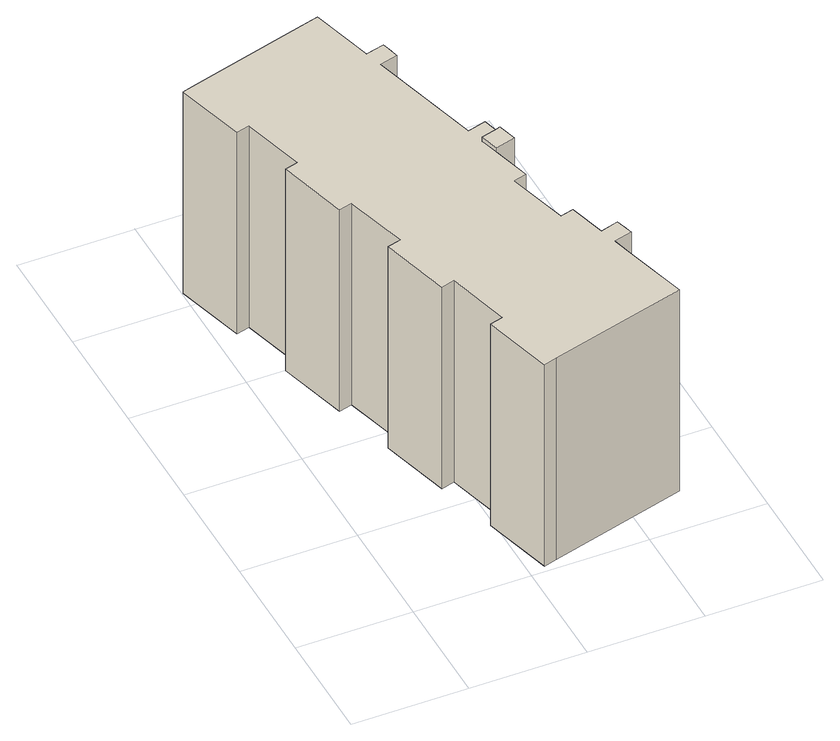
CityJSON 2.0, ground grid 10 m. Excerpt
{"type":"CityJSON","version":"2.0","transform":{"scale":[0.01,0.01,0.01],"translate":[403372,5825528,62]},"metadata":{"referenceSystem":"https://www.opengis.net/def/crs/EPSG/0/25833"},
"CityObjects":{
"building1":{"type":"Building","attributes":{"Gemeindeschluessel":"11000010","function":"31001_1010"},"address":[{"country":"Germany","locality":"Berlin","thoroughfareNumber":"30, 32, 34","thoroughfareName":"Eichhorster Straße"}],"children":["building1-1","building1-2","building1-3","building1-4"]},
"building1-1":{"type":"BuildingPart","attributes":{"BezugspunktDach":"2200","measuredHeight":20.27,"storeysAboveGround":6},"parents":["building1"],"geometry":[{"type":"MultiSurface","lod":"1","boundaries":[[[0,1,2,3,4,5,6,7,8,9,10,11,12,13,14,15,16,17,18,19,20,21,22,23,24,25,26,27,28,29,30,31,32,33,34,35,36,37,38,39,40,41,42,43]],[[44,45,46,47,48,49,50,51,52,53,54,55,56,57,58,59,60,61,62,63,64,65,66,67,68,69,70,71,72,73,74,75,76,77,78,79,80,81,82,83,84,85,86,87]],[[44,87,43,42]],[[45,44,42,41]],[[46,45,41,40]],[[47,46,40,39]],[[48,47,39,38]],[[49,48,38,37]],[[50,49,37,36]],[[51,50,36,35]],[[88,89,35,34]],[[52,51,90,91]],[[92,88,34,33]],[[53,52,91,93]],[[54,53,33,32]],[[55,54,32,31]],[[56,55,31,30]],[[57,56,30,29]],[[58,57,94,95]],[[59,58,95,96]],[[60,59,96,97]],[[61,60,26,25]],[[62,61,25,24]],[[63,62,24,23]],[[64,63,23,22]],[[65,64,22,21]],[[66,65,21,20]],[[67,66,20,19]],[[68,67,19,18]],[[69,68,18,17]],[[70,69,98,99,100,101,102,17,16]],[[103,100,16,15]],[[71,70,104,99,105]],[[72,71,15,14]],[[73,72,14,13]],[[74,73,13,12]],[[75,74,12,11]],[[76,75,11,10]],[[77,76,10,9]],[[78,77,9,8]],[[79,78,8,7]],[[80,79,7,6]],[[81,80,6,5]],[[82,81,5,4]],[[83,82,4,3]],[[84,83,3,2]],[[85,84,2,1]],[[86,85,1,0]],[[87,86,0,43]],[[91,90,89,88]],[[93,91,88,92]],[[95,94,29,28]],[[96,95,28,27]],[[97,96,27,26]],[[102,101,100,99,98]],[[105,99,104,100,103]]]}]},
"building1-2":{"type":"BuildingPart","attributes":{"BezugspunktDach":"2200","measuredHeight":2.84,"storeysAboveGround":6},"parents":["building1"],"geometry":[{"type":"MultiSurface","lod":"1","boundaries":[[[92,106,107,108,89,88]],[[90,109,110,111,93,91]],[[109,90,89,108]],[[110,109,108,107]],[[111,110,107,106]],[[93,111,106,92]],[[90,91,112,88,89]],[[91,93,92,88]]]}]},
"building1-3":{"type":"BuildingPart","attributes":{"BezugspunktDach":"2200","measuredHeight":3.14,"storeysAboveGround":6},"parents":["building1"],"geometry":[{"type":"Solid","lod":"1","boundaries":[[[[103,113,114,115,101,100]],[[98,116,117,118,105,99]],[[116,98,101,115]],[[117,116,115,114]],[[118,117,114,113]],[[105,118,113,103]],[[98,99,100,101]],[[105,103,100,99]]]]}]},
"building1-4":{"type":"BuildingPart","attributes":{"BezugspunktDach":"2200","measuredHeight":20.6,"storeysAboveGround":6},"parents":["building1"],"geometry":[{"type":"MultiSurface","lod":"1","boundaries":[[[119,120,121,122,123,124]],[[95,94,125,126,97,96]],[[95,28,27,124,123]],[[94,29,28,95,123,122]],[[125,94,122,121]],[[126,125,121,120]],[[97,126,120,119]],[[27,26,119,124]],[[96,27,28,95]],[[95,28,29,94]],[[96,97,26,27]]]}]}
},
"vertices":[
[178,3546,2048],[295,3579,2048],[447,3028,2048],[329,2996,2048],[498,2384,2048],[615,2416,2048],[767,1865,2048],[650,1833,2048],[818,1221,2048],[935,1254,2048],[1087,703,2048],[970,671,2048],[1139,59,2048],[1256,92,2048],[2450,421,2048],[2291,988,2048],[2247,1151,2048],[2408,1195,2048],[2408,1198,2048],[2390,1256,2048],[2362,1350,2048],[2205,1302,2048],[2116,1627,2048],[2001,1596,2048],[1854,2125,2048],[1969,2156,2048],[1876,2491,2048],[1832,2652,2048],[1992,2696,2048],[1992,2699,2048],[1976,2757,2048],[1950,2852,2048],[1789,2808,2048],[1558,3647,2048],[1514,3805,2048],[1674,3849,2048],[1673,3851,2048],[1658,3911,2048],[1634,4006,2048],[1471,3963,2048],[1318,4519,2048],[1024,4438,2048],[126,4190,2048],[9,4158,2048],[126,4190,21],[1024,4438,21],[1318,4519,21],[1471,3963,21],[1634,4006,21],[1658,3911,21],[1673,3851,21],[1674,3849,21],[1514,3805,21],[1558,3647,21],[1789,2808,21],[1950,2852,21],[1976,2757,21],[1992,2699,21],[1992,2696,21],[1832,2652,21],[1876,2491,21],[1969,2156,21],[1854,2125,21],[2001,1596,21],[2116,1627,21],[2205,1302,21],[2362,1350,21],[2390,1256,21],[2408,1198,21],[2408,1195,21],[2247,1151,21],[2291,988,21],[2450,421,21],[1256,92,21],[1139,59,21],[970,671,21],[1087,703,21],[935,1254,21],[818,1221,21],[650,1833,21],[767,1865,21],[615,2416,21],[498,2384,21],[329,2996,21],[447,3028,21],[295,3579,21],[178,3546,21],[9,4158,21],[1514,3805,335],[1674,3849,335],[1674,3849,51],[1514,3805,51],[1558,3647,335],[1558,3647,51],[1992,2699,30],[1992,2696,30],[1832,2652,30],[1876,2491,30],[2408,1195,29],[2247,1151,29],[2247,1151,344],[2408,1195,344],[2408,1195,253],[2291,988,344],[2247,1151,183],[2291,988,29],
[1729,3691,335],[1684,3854,335],[1673,3851,335],[1673,3851,51],[1684,3854,51],[1729,3691,51],[1514,3805,140],
[2470,1039,344],[2423,1202,344],[2408,1198,344],[2408,1198,29],[2423,1202,29],[2470,1039,29],
[1876,2491,2090],[2051,2539,2090],[2006,2703,2090],[1992,2699,2090],[1992,2696,2090],[1832,2652,2090],[2006,2703,30],[2051,2539,30]
]}
